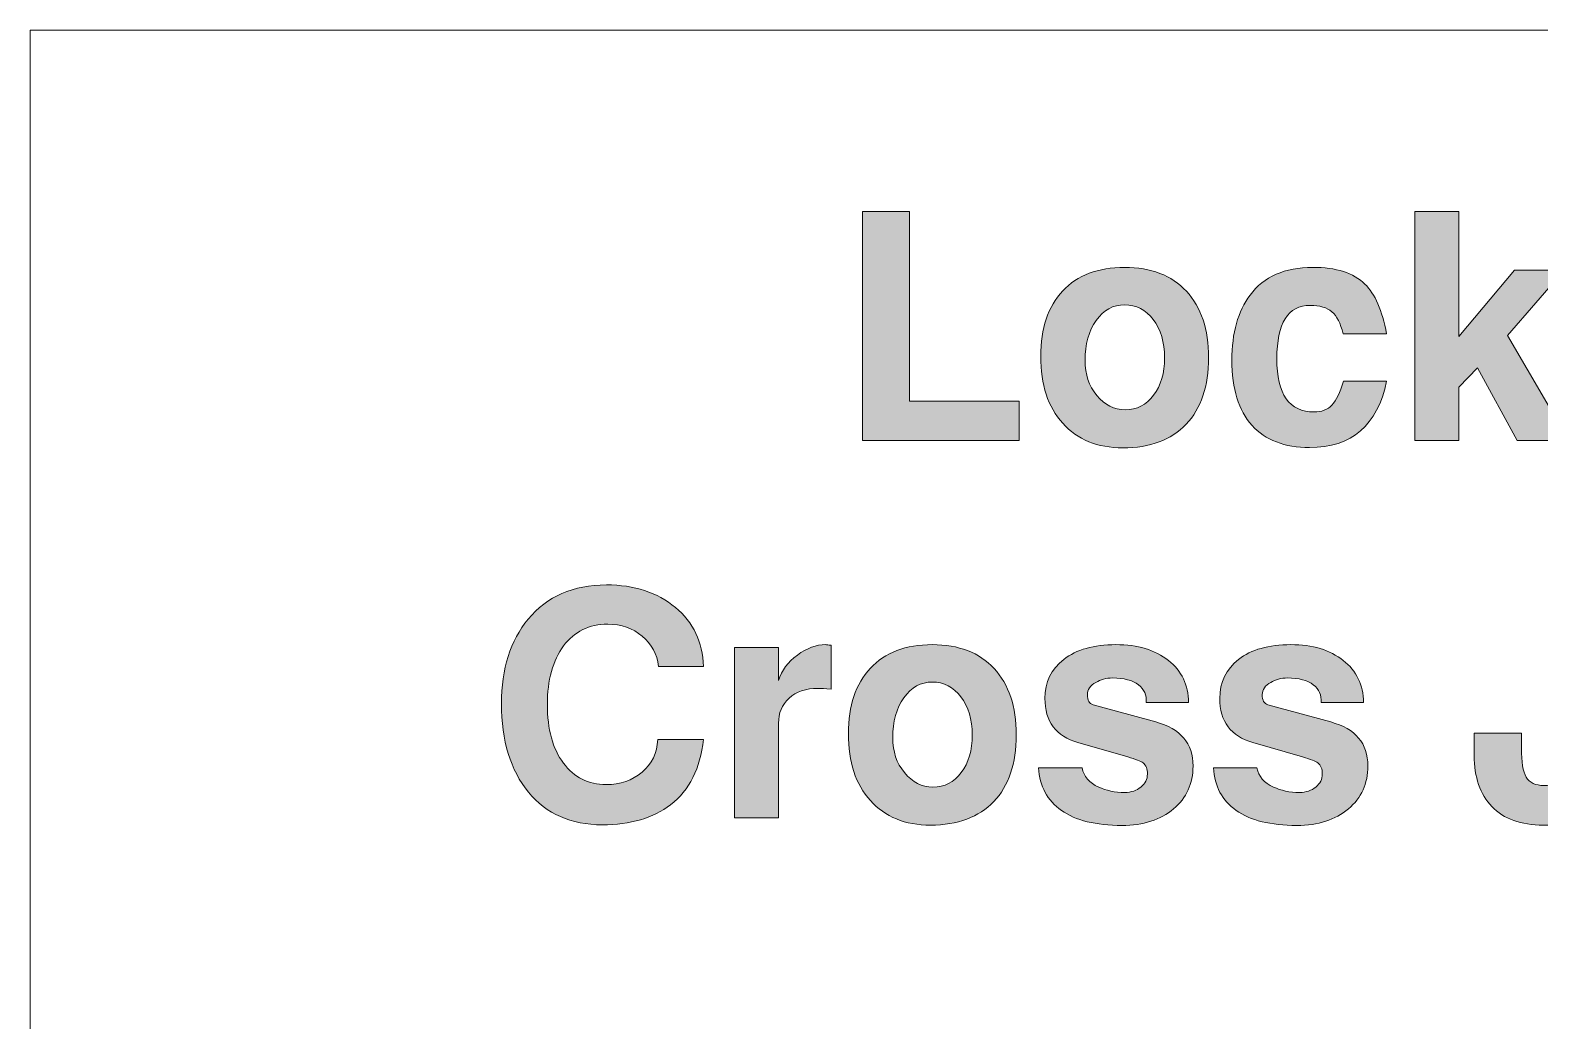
# Model space of a CAD drawing. Header units: inches. Extents: x 2 to 12.3, y -3 to -0.4.
# Drawn here: x 8.31 to 9.31, y -2.357 to -1.7 of the extents above; entities that cross this region are included whole.
import ezdxf

# ---------------------------------------------------------------- set-up
doc = ezdxf.new("R2010")
doc.units = ezdxf.units.IN
doc.header["$MEASUREMENT"] = 0
doc.layers.add('Layer 1', color=7, linetype='Continuous')

# ---------------------------------------------------------------- blocks, each defined once
blk = doc.blocks.new('block 3')
at = {"layer": 'Layer 1', "color": 7, "lineweight": 5, "true_color": 0xffffff}
blk.add_lwpolyline([(10.12031, -2.06132), (10.09715, -1.79446), (10.21175, -1.79446), (10.21175, -1.70011), (8.31017, -1.70011), (8.31017, -3.01299), (10.21175, -3.01299), (10.21175, -2.65177), (10.40857, -2.65177), (10.40857, -3.01299), (12.31017, -3.01299), (12.31017, -1.70011), (10.40828, -1.70011), (10.408, -1.79446), (10.52436, -1.79446), (10.50061, -2.06132)], dxfattribs=at)
blk = doc.blocks.new('block 31')
at = {"layer": 'Layer 1', "true_color": 0xed1f24}
h = blk.add_hatch(color=240, dxfattribs=at)
h.dxf.hatch_style = 2
h.paths.add_polyline_path([(8.96536, -1.97207), (8.8614, -1.97207), (8.8614, -1.8202), (8.89265, -1.8202), (8.89265, -1.94603), (8.96536, -1.94603)])
h = blk.add_hatch(color=240, dxfattribs=at)
h.dxf.hatch_style = 2
h.paths.add_polyline_path([(9.32932, -1.97207), (9.29515, -1.97207), (9.2689, -1.92395), (9.25661, -1.93666), (9.25661, -1.97207), (9.22744, -1.97207), (9.22744, -1.8202), (9.25661, -1.8202), (9.25661, -1.90312), (9.29348, -1.85916), (9.32639, -1.85916), (9.28868, -1.90248)])
h = blk.add_hatch(color=240, dxfattribs=at)
h.dxf.hatch_style = 2
edge = h.paths.add_edge_path()
edge.add_spline(control_points=[(9.09077, -1.91707), (9.09077, -1.9361), (9.08581, -1.95083), (9.07588, -1.96124), (9.06595, -1.97166), (9.05195, -1.97687), (9.0339, -1.97687), (9.0171, -1.97687), (9.00383, -1.97145), (8.99411, -1.96061), (8.98439, -1.94978), (8.97953, -1.93499), (8.97953, -1.91624), (8.97953, -1.89777), (8.98439, -1.88332), (8.99411, -1.8729), (9.00383, -1.86249), (9.01751, -1.85728), (9.03515, -1.85728), (9.05265, -1.85728), (9.0663, -1.86256), (9.07609, -1.87311), (9.08588, -1.88367), (9.09077, -1.89832), (9.09077, -1.91707)], knot_values=[0, 0, 0, 0, 1, 1, 1, 2, 2, 2, 3, 3, 3, 4, 4, 4, 5, 5, 5, 6, 6, 6, 7, 7, 7, 8, 8, 8, 8], degree=3, periodic=1)
edge = h.paths.add_edge_path()
edge.add_spline(control_points=[(9.06161, -1.91718), (9.06161, -1.90679), (9.05911, -1.89834), (9.05411, -1.89183), (9.04911, -1.88533), (9.04279, -1.88207), (9.03515, -1.88207), (9.02751, -1.88207), (9.02123, -1.88554), (9.0163, -1.89246), (9.01137, -1.89939), (9.0089, -1.90824), (9.0089, -1.91905), (9.0089, -1.92805), (9.0115, -1.93574), (9.01671, -1.9421), (9.02192, -1.94847), (9.02821, -1.95165), (9.03557, -1.95165), (9.04321, -1.95165), (9.04945, -1.94844), (9.05431, -1.942), (9.05918, -1.93556), (9.06161, -1.92729), (9.06161, -1.91718)], knot_values=[0, 0, 0, 0, 1, 1, 1, 2, 2, 2, 3, 3, 3, 4, 4, 4, 5, 5, 5, 6, 6, 6, 7, 7, 7, 8, 8, 8, 8], degree=3, periodic=1)
h = blk.add_hatch(color=240, dxfattribs=at)
h.dxf.hatch_style = 2
edge = h.paths.add_edge_path()
edge.add_spline(control_points=[(9.20869, -1.9327), (9.20258, -1.962), (9.18556, -1.97666), (9.15765, -1.97666), (9.14111, -1.97666), (9.1284, -1.97176), (9.11952, -1.96197), (9.11063, -1.95218), (9.10619, -1.93777), (9.10619, -1.91874), (9.10619, -1.90069), (9.11022, -1.88631), (9.11827, -1.87562), (9.12743, -1.8634), (9.14126, -1.85728), (9.15973, -1.85728), (9.17528, -1.85728), (9.18681, -1.86096), (9.19431, -1.86832), (9.20098, -1.87485), (9.20577, -1.88582), (9.20869, -1.90124), (9.20869, -1.90124), (9.17986, -1.90124), (9.17986, -1.90124), (9.17818, -1.89435), (9.17571, -1.88951), (9.17244, -1.88671), (9.16916, -1.8839), (9.16439, -1.88249), (9.15812, -1.88249), (9.14336, -1.88249), (9.13598, -1.89426), (9.13598, -1.9178), (9.13598, -1.94135), (9.14419, -1.95311), (9.16063, -1.95311), (9.16564, -1.95311), (9.16958, -1.95159), (9.17244, -1.94853), (9.17529, -1.94548), (9.17784, -1.9402), (9.18006, -1.9327), (9.18006, -1.9327), (9.20869, -1.9327), (9.20869, -1.9327)], knot_values=[0, 0, 0, 0, 1, 1, 1, 2, 2, 2, 3, 3, 3, 4, 4, 4, 5, 5, 5, 6, 6, 6, 7, 7, 7, 8, 8, 8, 9, 9, 9, 10, 10, 10, 11, 11, 11, 12, 12, 12, 13, 13, 13, 14, 14, 14, 15, 15, 15, 15], degree=3, periodic=1)
h = blk.add_hatch(color=240, dxfattribs=at)
h.dxf.hatch_style = 2
edge = h.paths.add_edge_path()
edge.add_spline(control_points=[(8.75609, -2.1702), (8.75414, -2.18923), (8.74692, -2.2036), (8.73442, -2.21332), (8.72289, -2.22221), (8.70776, -2.22666), (8.68901, -2.22666), (8.66845, -2.22666), (8.6522, -2.21943), (8.64026, -2.20499), (8.62831, -2.19054), (8.62234, -2.17097), (8.62234, -2.14624), (8.62234, -2.12332), (8.62824, -2.10472), (8.64005, -2.09041), (8.65255, -2.07527), (8.66984, -2.06769), (8.69192, -2.06769), (8.71039, -2.06769), (8.7256, -2.07267), (8.73755, -2.08259), (8.74949, -2.09252), (8.75567, -2.10554), (8.75609, -2.12166), (8.75609, -2.12166), (8.7263, -2.12166), (8.7263, -2.12166), (8.72546, -2.1136), (8.72189, -2.10693), (8.71557, -2.10166), (8.70925, -2.09638), (8.70164, -2.09374), (8.69276, -2.09374), (8.68039, -2.09374), (8.67063, -2.09853), (8.66349, -2.10811), (8.65633, -2.1177), (8.65276, -2.13068), (8.65276, -2.14707), (8.65276, -2.16332), (8.6563, -2.17621), (8.66338, -2.18572), (8.67046, -2.19523), (8.6799, -2.19999), (8.69171, -2.19999), (8.70102, -2.19999), (8.70894, -2.19725), (8.71547, -2.19176), (8.72199, -2.18627), (8.72546, -2.17909), (8.72588, -2.1702), (8.72588, -2.1702), (8.75609, -2.1702), (8.75609, -2.1702)], knot_values=[0, 0, 0, 0, 1, 1, 1, 2, 2, 2, 3, 3, 3, 4, 4, 4, 5, 5, 5, 6, 6, 6, 7, 7, 7, 8, 8, 8, 9, 9, 9, 10, 10, 10, 11, 11, 11, 12, 12, 12, 13, 13, 13, 14, 14, 14, 15, 15, 15, 16, 16, 16, 17, 17, 17, 18, 18, 18, 18], degree=3, periodic=1)
h = blk.add_hatch(color=240, dxfattribs=at)
h.dxf.hatch_style = 2
edge = h.paths.add_edge_path()
edge.add_spline(control_points=[(9.36296, -2.18707), (9.36296, -2.19721), (9.35921, -2.20596), (9.35171, -2.21332), (9.34254, -2.22235), (9.32949, -2.22687), (9.31254, -2.22687), (9.29768, -2.22687), (9.28632, -2.22276), (9.27848, -2.21457), (9.27063, -2.20638), (9.26671, -2.19513), (9.26671, -2.18082), (9.26671, -2.18082), (9.26671, -2.16603), (9.26671, -2.16603), (9.26671, -2.16603), (9.29796, -2.16603), (9.29796, -2.16603), (9.29796, -2.16603), (9.29796, -2.17582), (9.29796, -2.17582), (9.29796, -2.18499), (9.29903, -2.19141), (9.30119, -2.1951), (9.30334, -2.19878), (9.30726, -2.20062), (9.31296, -2.20062), (9.31879, -2.20062), (9.32338, -2.19909), (9.32671, -2.19603), (9.33004, -2.19298), (9.33171, -2.18874), (9.33171, -2.18332), (9.33171, -2.18332), (9.33171, -2.0702), (9.33171, -2.0702), (9.33171, -2.0702), (9.36296, -2.0702), (9.36296, -2.0702), (9.36296, -2.0702), (9.36296, -2.18707), (9.36296, -2.18707)], knot_values=[0, 0, 0, 0, 1, 1, 1, 2, 2, 2, 3, 3, 3, 4, 4, 4, 5, 5, 5, 6, 6, 6, 7, 7, 7, 8, 8, 8, 9, 9, 9, 10, 10, 10, 11, 11, 11, 12, 12, 12, 13, 13, 13, 14, 14, 14, 14], degree=3, periodic=1)
h = blk.add_hatch(color=240, dxfattribs=at)
h.dxf.hatch_style = 2
edge = h.paths.add_edge_path()
edge.add_spline(control_points=[(8.84066, -2.13687), (8.83678, -2.13645), (8.83393, -2.13624), (8.83213, -2.13624), (8.82393, -2.13624), (8.8175, -2.13843), (8.81285, -2.1428), (8.8082, -2.14718), (8.80587, -2.1527), (8.80587, -2.15936), (8.80587, -2.15936), (8.80587, -2.22207), (8.80587, -2.22207), (8.80587, -2.22207), (8.77671, -2.22207), (8.77671, -2.22207), (8.77671, -2.22207), (8.77671, -2.10916), (8.77671, -2.10916), (8.77671, -2.10916), (8.80587, -2.10916), (8.80587, -2.10916), (8.80587, -2.10916), (8.80587, -2.13103), (8.80587, -2.13103), (8.80796, -2.12436), (8.81213, -2.11874), (8.81837, -2.11416), (8.82463, -2.10957), (8.83088, -2.10728), (8.83712, -2.10728), (8.83782, -2.10728), (8.839, -2.10742), (8.84066, -2.1077), (8.84066, -2.1077), (8.84066, -2.13687), (8.84066, -2.13687)], knot_values=[0, 0, 0, 0, 1, 1, 1, 2, 2, 2, 3, 3, 3, 4, 4, 4, 5, 5, 5, 6, 6, 6, 7, 7, 7, 8, 8, 8, 9, 9, 9, 10, 10, 10, 11, 11, 11, 12, 12, 12, 12], degree=3, periodic=1)
h = blk.add_hatch(color=240, dxfattribs=at)
h.dxf.hatch_style = 2
edge = h.paths.add_edge_path()
edge.add_spline(control_points=[(8.96337, -2.16707), (8.96337, -2.1861), (8.95841, -2.20083), (8.94848, -2.21124), (8.93854, -2.22166), (8.92455, -2.22687), (8.9065, -2.22687), (8.8897, -2.22687), (8.87643, -2.22145), (8.86671, -2.21061), (8.85699, -2.19978), (8.85213, -2.18499), (8.85213, -2.16624), (8.85213, -2.14777), (8.85699, -2.13332), (8.86671, -2.1229), (8.87643, -2.11249), (8.89011, -2.10728), (8.90775, -2.10728), (8.92525, -2.10728), (8.9389, -2.11256), (8.94869, -2.12311), (8.95848, -2.13367), (8.96337, -2.14832), (8.96337, -2.16707)], knot_values=[0, 0, 0, 0, 1, 1, 1, 2, 2, 2, 3, 3, 3, 4, 4, 4, 5, 5, 5, 6, 6, 6, 7, 7, 7, 8, 8, 8, 8], degree=3, periodic=1)
edge = h.paths.add_edge_path()
edge.add_spline(control_points=[(8.93421, -2.16718), (8.93421, -2.15679), (8.93171, -2.14834), (8.92671, -2.14183), (8.92171, -2.13533), (8.91538, -2.13207), (8.90775, -2.13207), (8.90011, -2.13207), (8.89383, -2.13554), (8.8889, -2.14246), (8.88397, -2.14939), (8.8815, -2.15824), (8.8815, -2.16905), (8.8815, -2.17805), (8.8841, -2.18574), (8.88931, -2.1921), (8.89452, -2.19847), (8.9008, -2.20165), (8.90817, -2.20165), (8.91581, -2.20165), (8.92205, -2.19844), (8.92691, -2.192), (8.93178, -2.18556), (8.93421, -2.17729), (8.93421, -2.16718)], knot_values=[0, 0, 0, 0, 1, 1, 1, 2, 2, 2, 3, 3, 3, 4, 4, 4, 5, 5, 5, 6, 6, 6, 7, 7, 7, 8, 8, 8, 8], degree=3, periodic=1)
h = blk.add_hatch(color=240, dxfattribs=at)
h.dxf.hatch_style = 2
edge = h.paths.add_edge_path()
edge.add_spline(control_points=[(9.08046, -2.1877), (9.08046, -2.19937), (9.07615, -2.20884), (9.06754, -2.21613), (9.05893, -2.22343), (9.04754, -2.22707), (9.03337, -2.22707), (9.01601, -2.22707), (9.00264, -2.22378), (8.99327, -2.21718), (8.98389, -2.21058), (8.97886, -2.20117), (8.97817, -2.18895), (8.97817, -2.18895), (9.00692, -2.18895), (9.00692, -2.18895), (9.00803, -2.19465), (9.01171, -2.19888), (9.01796, -2.20165), (9.02282, -2.20402), (9.02858, -2.2052), (9.03525, -2.2052), (9.03955, -2.2052), (9.04313, -2.20401), (9.04598, -2.20163), (9.04882, -2.19925), (9.05025, -2.19638), (9.05025, -2.19302), (9.05025, -2.18966), (9.04928, -2.18722), (9.04734, -2.18568), (9.04582, -2.18456), (9.04243, -2.18323), (9.03718, -2.18169), (9.03718, -2.18169), (9.00423, -2.1722), (9.00423, -2.1722), (8.98963, -2.1679), (8.98233, -2.15812), (8.98233, -2.14286), (8.98233, -2.13218), (8.9865, -2.12358), (8.99483, -2.11706), (9.00317, -2.11054), (9.0147, -2.10728), (9.02942, -2.10728), (9.04372, -2.10728), (9.05528, -2.11075), (9.06411, -2.1177), (9.07292, -2.12465), (9.0774, -2.13395), (9.07754, -2.14562), (9.07754, -2.14562), (9.04942, -2.14562), (9.04942, -2.14562), (9.04983, -2.14075), (9.04813, -2.13683), (9.04431, -2.13384), (9.04049, -2.13086), (9.03476, -2.12937), (9.02713, -2.12937), (9.02296, -2.12937), (9.01928, -2.13034), (9.01609, -2.13228), (9.01234, -2.13437), (9.01046, -2.13707), (9.01046, -2.14041), (9.01046, -2.14416), (9.01171, -2.14638), (9.01421, -2.14707), (9.01421, -2.14707), (9.05587, -2.15853), (9.05587, -2.15853), (9.07226, -2.16298), (9.08046, -2.1727), (9.08046, -2.1877)], knot_values=[0, 0, 0, 0, 1, 1, 1, 2, 2, 2, 3, 3, 3, 4, 4, 4, 5, 5, 5, 6, 6, 6, 7, 7, 7, 8, 8, 8, 9, 9, 9, 10, 10, 10, 11, 11, 11, 12, 12, 12, 13, 13, 13, 14, 14, 14, 15, 15, 15, 16, 16, 16, 17, 17, 17, 18, 18, 18, 19, 19, 19, 20, 20, 20, 21, 21, 21, 22, 22, 22, 23, 23, 23, 24, 24, 24, 25, 25, 25, 25], degree=3, periodic=1)
h = blk.add_hatch(color=240, dxfattribs=at)
h.dxf.hatch_style = 2
edge = h.paths.add_edge_path()
edge.add_spline(control_points=[(9.19629, -2.1877), (9.19629, -2.19937), (9.19198, -2.20884), (9.18337, -2.21613), (9.17476, -2.22343), (9.16337, -2.22707), (9.1492, -2.22707), (9.13184, -2.22707), (9.11848, -2.22378), (9.1091, -2.21718), (9.09972, -2.21058), (9.09469, -2.20117), (9.094, -2.18895), (9.094, -2.18895), (9.12275, -2.18895), (9.12275, -2.18895), (9.12386, -2.19465), (9.12754, -2.19888), (9.13379, -2.20165), (9.13865, -2.20402), (9.14442, -2.2052), (9.15108, -2.2052), (9.15538, -2.2052), (9.15896, -2.20401), (9.16181, -2.20163), (9.16465, -2.19925), (9.16608, -2.19638), (9.16608, -2.19302), (9.16608, -2.18966), (9.16511, -2.18722), (9.16317, -2.18568), (9.16165, -2.18456), (9.15826, -2.18323), (9.15301, -2.18169), (9.15301, -2.18169), (9.12006, -2.1722), (9.12006, -2.1722), (9.10546, -2.1679), (9.09816, -2.15812), (9.09816, -2.14286), (9.09816, -2.13218), (9.10233, -2.12358), (9.11066, -2.11706), (9.119, -2.11054), (9.13053, -2.10728), (9.14525, -2.10728), (9.15955, -2.10728), (9.17112, -2.11075), (9.17994, -2.1177), (9.18875, -2.12465), (9.19323, -2.13395), (9.19337, -2.14562), (9.19337, -2.14562), (9.16525, -2.14562), (9.16525, -2.14562), (9.16566, -2.14075), (9.16396, -2.13683), (9.16014, -2.13384), (9.15632, -2.13086), (9.15059, -2.12937), (9.14296, -2.12937), (9.13879, -2.12937), (9.13511, -2.13034), (9.13192, -2.13228), (9.12817, -2.13437), (9.12629, -2.13707), (9.12629, -2.14041), (9.12629, -2.14416), (9.12754, -2.14638), (9.13004, -2.14707), (9.13004, -2.14707), (9.17171, -2.15853), (9.17171, -2.15853), (9.18809, -2.16298), (9.19629, -2.1727), (9.19629, -2.1877)], knot_values=[0, 0, 0, 0, 1, 1, 1, 2, 2, 2, 3, 3, 3, 4, 4, 4, 5, 5, 5, 6, 6, 6, 7, 7, 7, 8, 8, 8, 9, 9, 9, 10, 10, 10, 11, 11, 11, 12, 12, 12, 13, 13, 13, 14, 14, 14, 15, 15, 15, 16, 16, 16, 17, 17, 17, 18, 18, 18, 19, 19, 19, 20, 20, 20, 21, 21, 21, 22, 22, 22, 23, 23, 23, 24, 24, 24, 25, 25, 25, 25], degree=3, periodic=1)
at = {"layer": 'Layer 1', "lineweight": 0}
for points in [[(8.96536, -1.97207), (8.8614, -1.97207), (8.8614, -1.8202), (8.89265, -1.8202), (8.89265, -1.94603), (8.96536, -1.94603), (8.96536, -1.97207)], [(9.32932, -1.97207), (9.29515, -1.97207), (9.2689, -1.92395), (9.25661, -1.93666), (9.25661, -1.97207), (9.22744, -1.97207), (9.22744, -1.8202), (9.25661, -1.8202), (9.25661, -1.90312), (9.29348, -1.85916), (9.32639, -1.85916), (9.28868, -1.90248), (9.32932, -1.97207)]]:
    blk.add_lwpolyline(points, dxfattribs=at)
for points, knots in [([(9.09077, -1.91707), (9.09077, -1.9361), (9.08581, -1.95083), (9.07588, -1.96124), (9.06595, -1.97166), (9.05195, -1.97687), (9.0339, -1.97687), (9.0171, -1.97687), (9.00383, -1.97145), (8.99411, -1.96061), (8.98439, -1.94978), (8.97953, -1.93499), (8.97953, -1.91624), (8.97953, -1.89777), (8.98439, -1.88332), (8.99411, -1.8729), (9.00383, -1.86249), (9.01751, -1.85728), (9.03515, -1.85728), (9.05265, -1.85728), (9.0663, -1.86256), (9.07609, -1.87311), (9.08588, -1.88367), (9.09077, -1.89832), (9.09077, -1.91707)], [0, 0, 0, 0, 1, 1, 1, 2, 2, 2, 3, 3, 3, 4, 4, 4, 5, 5, 5, 6, 6, 6, 7, 7, 7, 8, 8, 8, 8]), ([(9.20869, -1.9327), (9.20258, -1.962), (9.18556, -1.97666), (9.15765, -1.97666), (9.14111, -1.97666), (9.1284, -1.97176), (9.11952, -1.96197), (9.11063, -1.95218), (9.10619, -1.93777), (9.10619, -1.91874), (9.10619, -1.90069), (9.11022, -1.88631), (9.11827, -1.87562), (9.12743, -1.8634), (9.14126, -1.85728), (9.15973, -1.85728), (9.17528, -1.85728), (9.18681, -1.86096), (9.19431, -1.86832), (9.20098, -1.87485), (9.20577, -1.88582), (9.20869, -1.90124), (9.20869, -1.90124), (9.17986, -1.90124), (9.17986, -1.90124), (9.17818, -1.89435), (9.17571, -1.88951), (9.17244, -1.88671), (9.16916, -1.8839), (9.16439, -1.88249), (9.15812, -1.88249), (9.14336, -1.88249), (9.13598, -1.89426), (9.13598, -1.9178), (9.13598, -1.94135), (9.14419, -1.95311), (9.16063, -1.95311), (9.16564, -1.95311), (9.16958, -1.95159), (9.17244, -1.94853), (9.17529, -1.94548), (9.17784, -1.9402), (9.18006, -1.9327), (9.18006, -1.9327), (9.20869, -1.9327), (9.20869, -1.9327)], [0, 0, 0, 0, 1, 1, 1, 2, 2, 2, 3, 3, 3, 4, 4, 4, 5, 5, 5, 6, 6, 6, 7, 7, 7, 8, 8, 8, 9, 9, 9, 10, 10, 10, 11, 11, 11, 12, 12, 12, 13, 13, 13, 14, 14, 14, 15, 15, 15, 15]), ([(9.06161, -1.91718), (9.06161, -1.90679), (9.05911, -1.89834), (9.05411, -1.89183), (9.04911, -1.88533), (9.04279, -1.88207), (9.03515, -1.88207), (9.02751, -1.88207), (9.02123, -1.88554), (9.0163, -1.89246), (9.01137, -1.89939), (9.0089, -1.90824), (9.0089, -1.91905), (9.0089, -1.92805), (9.0115, -1.93574), (9.01671, -1.9421), (9.02192, -1.94847), (9.02821, -1.95165), (9.03557, -1.95165), (9.04321, -1.95165), (9.04945, -1.94844), (9.05431, -1.942), (9.05918, -1.93556), (9.06161, -1.92729), (9.06161, -1.91718)], [0, 0, 0, 0, 1, 1, 1, 2, 2, 2, 3, 3, 3, 4, 4, 4, 5, 5, 5, 6, 6, 6, 7, 7, 7, 8, 8, 8, 8]), ([(8.75609, -2.1702), (8.75414, -2.18923), (8.74692, -2.2036), (8.73442, -2.21332), (8.72289, -2.22221), (8.70776, -2.22666), (8.68901, -2.22666), (8.66845, -2.22666), (8.6522, -2.21943), (8.64026, -2.20499), (8.62831, -2.19054), (8.62234, -2.17097), (8.62234, -2.14624), (8.62234, -2.12332), (8.62824, -2.10472), (8.64005, -2.09041), (8.65255, -2.07527), (8.66984, -2.06769), (8.69192, -2.06769), (8.71039, -2.06769), (8.7256, -2.07267), (8.73755, -2.08259), (8.74949, -2.09252), (8.75567, -2.10554), (8.75609, -2.12166), (8.75609, -2.12166), (8.7263, -2.12166), (8.7263, -2.12166), (8.72546, -2.1136), (8.72189, -2.10693), (8.71557, -2.10166), (8.70925, -2.09638), (8.70164, -2.09374), (8.69276, -2.09374), (8.68039, -2.09374), (8.67063, -2.09853), (8.66349, -2.10811), (8.65633, -2.1177), (8.65276, -2.13068), (8.65276, -2.14707), (8.65276, -2.16332), (8.6563, -2.17621), (8.66338, -2.18572), (8.67046, -2.19523), (8.6799, -2.19999), (8.69171, -2.19999), (8.70102, -2.19999), (8.70894, -2.19725), (8.71547, -2.19176), (8.72199, -2.18627), (8.72546, -2.17909), (8.72588, -2.1702), (8.72588, -2.1702), (8.75609, -2.1702), (8.75609, -2.1702)], [0, 0, 0, 0, 1, 1, 1, 2, 2, 2, 3, 3, 3, 4, 4, 4, 5, 5, 5, 6, 6, 6, 7, 7, 7, 8, 8, 8, 9, 9, 9, 10, 10, 10, 11, 11, 11, 12, 12, 12, 13, 13, 13, 14, 14, 14, 15, 15, 15, 16, 16, 16, 17, 17, 17, 18, 18, 18, 18]), ([(9.36296, -2.18707), (9.36296, -2.19721), (9.35921, -2.20596), (9.35171, -2.21332), (9.34254, -2.22235), (9.32949, -2.22687), (9.31254, -2.22687), (9.29768, -2.22687), (9.28632, -2.22276), (9.27848, -2.21457), (9.27063, -2.20638), (9.26671, -2.19513), (9.26671, -2.18082), (9.26671, -2.18082), (9.26671, -2.16603), (9.26671, -2.16603), (9.26671, -2.16603), (9.29796, -2.16603), (9.29796, -2.16603), (9.29796, -2.16603), (9.29796, -2.17582), (9.29796, -2.17582), (9.29796, -2.18499), (9.29903, -2.19141), (9.30119, -2.1951), (9.30334, -2.19878), (9.30726, -2.20062), (9.31296, -2.20062), (9.31879, -2.20062), (9.32338, -2.19909), (9.32671, -2.19603), (9.33004, -2.19298), (9.33171, -2.18874), (9.33171, -2.18332), (9.33171, -2.18332), (9.33171, -2.0702), (9.33171, -2.0702), (9.33171, -2.0702), (9.36296, -2.0702), (9.36296, -2.0702), (9.36296, -2.0702), (9.36296, -2.18707), (9.36296, -2.18707)], [0, 0, 0, 0, 1, 1, 1, 2, 2, 2, 3, 3, 3, 4, 4, 4, 5, 5, 5, 6, 6, 6, 7, 7, 7, 8, 8, 8, 9, 9, 9, 10, 10, 10, 11, 11, 11, 12, 12, 12, 13, 13, 13, 14, 14, 14, 14]), ([(8.84066, -2.13687), (8.83678, -2.13645), (8.83393, -2.13624), (8.83213, -2.13624), (8.82393, -2.13624), (8.8175, -2.13843), (8.81285, -2.1428), (8.8082, -2.14718), (8.80587, -2.1527), (8.80587, -2.15936), (8.80587, -2.15936), (8.80587, -2.22207), (8.80587, -2.22207), (8.80587, -2.22207), (8.77671, -2.22207), (8.77671, -2.22207), (8.77671, -2.22207), (8.77671, -2.10916), (8.77671, -2.10916), (8.77671, -2.10916), (8.80587, -2.10916), (8.80587, -2.10916), (8.80587, -2.10916), (8.80587, -2.13103), (8.80587, -2.13103), (8.80796, -2.12436), (8.81213, -2.11874), (8.81837, -2.11416), (8.82463, -2.10957), (8.83088, -2.10728), (8.83712, -2.10728), (8.83782, -2.10728), (8.839, -2.10742), (8.84066, -2.1077), (8.84066, -2.1077), (8.84066, -2.13687), (8.84066, -2.13687)], [0, 0, 0, 0, 1, 1, 1, 2, 2, 2, 3, 3, 3, 4, 4, 4, 5, 5, 5, 6, 6, 6, 7, 7, 7, 8, 8, 8, 9, 9, 9, 10, 10, 10, 11, 11, 11, 12, 12, 12, 12]), ([(8.96337, -2.16707), (8.96337, -2.1861), (8.95841, -2.20083), (8.94848, -2.21124), (8.93854, -2.22166), (8.92455, -2.22687), (8.9065, -2.22687), (8.8897, -2.22687), (8.87643, -2.22145), (8.86671, -2.21061), (8.85699, -2.19978), (8.85213, -2.18499), (8.85213, -2.16624), (8.85213, -2.14777), (8.85699, -2.13332), (8.86671, -2.1229), (8.87643, -2.11249), (8.89011, -2.10728), (8.90775, -2.10728), (8.92525, -2.10728), (8.9389, -2.11256), (8.94869, -2.12311), (8.95848, -2.13367), (8.96337, -2.14832), (8.96337, -2.16707)], [0, 0, 0, 0, 1, 1, 1, 2, 2, 2, 3, 3, 3, 4, 4, 4, 5, 5, 5, 6, 6, 6, 7, 7, 7, 8, 8, 8, 8]), ([(9.08046, -2.1877), (9.08046, -2.19937), (9.07615, -2.20884), (9.06754, -2.21613), (9.05893, -2.22343), (9.04754, -2.22707), (9.03337, -2.22707), (9.01601, -2.22707), (9.00264, -2.22378), (8.99327, -2.21718), (8.98389, -2.21058), (8.97886, -2.20117), (8.97817, -2.18895), (8.97817, -2.18895), (9.00692, -2.18895), (9.00692, -2.18895), (9.00803, -2.19465), (9.01171, -2.19888), (9.01796, -2.20165), (9.02282, -2.20402), (9.02858, -2.2052), (9.03525, -2.2052), (9.03955, -2.2052), (9.04313, -2.20401), (9.04598, -2.20163), (9.04882, -2.19925), (9.05025, -2.19638), (9.05025, -2.19302), (9.05025, -2.18966), (9.04928, -2.18722), (9.04734, -2.18568), (9.04582, -2.18456), (9.04243, -2.18323), (9.03718, -2.18169), (9.03718, -2.18169), (9.00423, -2.1722), (9.00423, -2.1722), (8.98963, -2.1679), (8.98233, -2.15812), (8.98233, -2.14286), (8.98233, -2.13218), (8.9865, -2.12358), (8.99483, -2.11706), (9.00317, -2.11054), (9.0147, -2.10728), (9.02942, -2.10728), (9.04372, -2.10728), (9.05528, -2.11075), (9.06411, -2.1177), (9.07292, -2.12465), (9.0774, -2.13395), (9.07754, -2.14562), (9.07754, -2.14562), (9.04942, -2.14562), (9.04942, -2.14562), (9.04983, -2.14075), (9.04813, -2.13683), (9.04431, -2.13384), (9.04049, -2.13086), (9.03476, -2.12937), (9.02713, -2.12937), (9.02296, -2.12937), (9.01928, -2.13034), (9.01609, -2.13228), (9.01234, -2.13437), (9.01046, -2.13707), (9.01046, -2.14041), (9.01046, -2.14416), (9.01171, -2.14638), (9.01421, -2.14707), (9.01421, -2.14707), (9.05587, -2.15853), (9.05587, -2.15853), (9.07226, -2.16298), (9.08046, -2.1727), (9.08046, -2.1877)], [0, 0, 0, 0, 1, 1, 1, 2, 2, 2, 3, 3, 3, 4, 4, 4, 5, 5, 5, 6, 6, 6, 7, 7, 7, 8, 8, 8, 9, 9, 9, 10, 10, 10, 11, 11, 11, 12, 12, 12, 13, 13, 13, 14, 14, 14, 15, 15, 15, 16, 16, 16, 17, 17, 17, 18, 18, 18, 19, 19, 19, 20, 20, 20, 21, 21, 21, 22, 22, 22, 23, 23, 23, 24, 24, 24, 25, 25, 25, 25]), ([(9.19629, -2.1877), (9.19629, -2.19937), (9.19198, -2.20884), (9.18337, -2.21613), (9.17476, -2.22343), (9.16337, -2.22707), (9.1492, -2.22707), (9.13184, -2.22707), (9.11848, -2.22378), (9.1091, -2.21718), (9.09972, -2.21058), (9.09469, -2.20117), (9.094, -2.18895), (9.094, -2.18895), (9.12275, -2.18895), (9.12275, -2.18895), (9.12386, -2.19465), (9.12754, -2.19888), (9.13379, -2.20165), (9.13865, -2.20402), (9.14442, -2.2052), (9.15108, -2.2052), (9.15538, -2.2052), (9.15896, -2.20401), (9.16181, -2.20163), (9.16465, -2.19925), (9.16608, -2.19638), (9.16608, -2.19302), (9.16608, -2.18966), (9.16511, -2.18722), (9.16317, -2.18568), (9.16165, -2.18456), (9.15826, -2.18323), (9.15301, -2.18169), (9.15301, -2.18169), (9.12006, -2.1722), (9.12006, -2.1722), (9.10546, -2.1679), (9.09816, -2.15812), (9.09816, -2.14286), (9.09816, -2.13218), (9.10233, -2.12358), (9.11066, -2.11706), (9.119, -2.11054), (9.13053, -2.10728), (9.14525, -2.10728), (9.15955, -2.10728), (9.17112, -2.11075), (9.17994, -2.1177), (9.18875, -2.12465), (9.19323, -2.13395), (9.19337, -2.14562), (9.19337, -2.14562), (9.16525, -2.14562), (9.16525, -2.14562), (9.16566, -2.14075), (9.16396, -2.13683), (9.16014, -2.13384), (9.15632, -2.13086), (9.15059, -2.12937), (9.14296, -2.12937), (9.13879, -2.12937), (9.13511, -2.13034), (9.13192, -2.13228), (9.12817, -2.13437), (9.12629, -2.13707), (9.12629, -2.14041), (9.12629, -2.14416), (9.12754, -2.14638), (9.13004, -2.14707), (9.13004, -2.14707), (9.17171, -2.15853), (9.17171, -2.15853), (9.18809, -2.16298), (9.19629, -2.1727), (9.19629, -2.1877)], [0, 0, 0, 0, 1, 1, 1, 2, 2, 2, 3, 3, 3, 4, 4, 4, 5, 5, 5, 6, 6, 6, 7, 7, 7, 8, 8, 8, 9, 9, 9, 10, 10, 10, 11, 11, 11, 12, 12, 12, 13, 13, 13, 14, 14, 14, 15, 15, 15, 16, 16, 16, 17, 17, 17, 18, 18, 18, 19, 19, 19, 20, 20, 20, 21, 21, 21, 22, 22, 22, 23, 23, 23, 24, 24, 24, 25, 25, 25, 25]), ([(8.93421, -2.16718), (8.93421, -2.15679), (8.93171, -2.14834), (8.92671, -2.14183), (8.92171, -2.13533), (8.91538, -2.13207), (8.90775, -2.13207), (8.90011, -2.13207), (8.89383, -2.13554), (8.8889, -2.14246), (8.88397, -2.14939), (8.8815, -2.15824), (8.8815, -2.16905), (8.8815, -2.17805), (8.8841, -2.18574), (8.88931, -2.1921), (8.89452, -2.19847), (8.9008, -2.20165), (8.90817, -2.20165), (8.91581, -2.20165), (8.92205, -2.19844), (8.92691, -2.192), (8.93178, -2.18556), (8.93421, -2.17729), (8.93421, -2.16718)], [0, 0, 0, 0, 1, 1, 1, 2, 2, 2, 3, 3, 3, 4, 4, 4, 5, 5, 5, 6, 6, 6, 7, 7, 7, 8, 8, 8, 8])]:
    blk.add_open_spline(points, degree=3, knots=knots, dxfattribs=at)

msp = doc.modelspace()

# ---------------------------------------------------------------- block references
at = {"layer": 'Layer 1'}
for name in ['block 3', 'block 31']:
    msp.add_blockref(name, (0, 0), dxfattribs=at)

doc.saveas('drawing.dxf')
